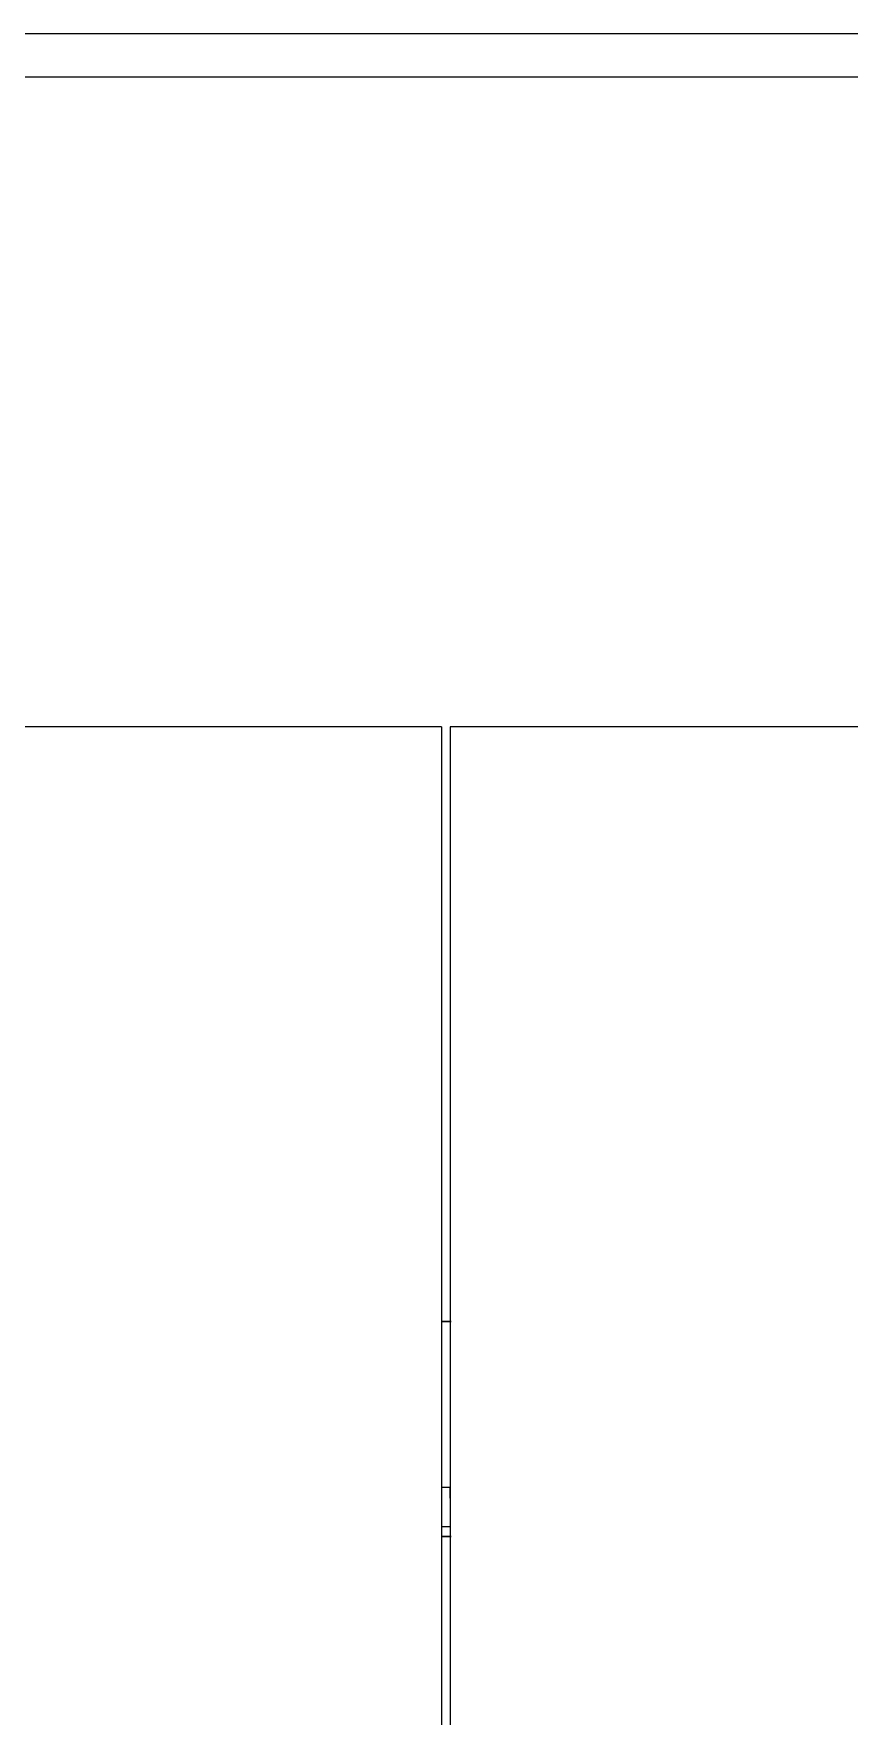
# Model space of a CAD drawing. Header units: millimetres. Extents: x 4137 to 6698, y 1400 to 3585.
# Drawn here: x 6211.95 to 6221.35, y 3361.39 to 3380.78 of the extents above; entities that cross this region are included whole.
import ezdxf

# ---------------------------------------------------------------- set-up
doc = ezdxf.new("R2010")
doc.units = ezdxf.units.MM
doc.layers.add('000-PI-Oprema', color=30, linetype='Continuous', lineweight=5)
doc.layers.add('004-PI-DIN Šina', color=3, linetype='Continuous')

msp = doc.modelspace()

# ---------------------------------------------------------------- linework, layer by layer
at = {"layer": '000-PI-Oprema', "color": 0, "linetype": 'ByBlock', "lineweight": 0}
for p, q in [((6216.648, 3372.791), (6211.748, 3372.791)), ((6221.648, 3372.791), (6216.748, 3372.791)), ((6216.76, 3365.941), (6216.648, 3365.941)), ((6216.76, 3365.935), (6216.648, 3365.935)), ((6216.748, 3364.026), (6216.648, 3364.026)), ((6216.748, 3364.026), (6216.748, 3363.576)), ((6216.748, 3363.576), (6216.648, 3363.576)), ((6216.648, 3363.466), (6216.76, 3363.466)), ((6216.648, 3363.463), (6216.76, 3363.463))]:
    msp.add_line(p, q, dxfattribs=at)
for points, knots in [([(6216.648, 3372.791), (6216.648, 3371.706), (6216.648, 3368.101), (6216.648, 3364.119), (6216.648, 3361.222), (6216.648, 3360.847)], [0, 0, 0, 0, 0.272684, 0.906013, 1, 1, 1, 1]), ([(6216.748, 3372.791), (6216.748, 3371.706), (6216.748, 3368.101), (6216.748, 3364.119), (6216.748, 3361.222), (6216.748, 3360.847)], [0, 0, 0, 0, 0.272684, 0.906013, 1, 1, 1, 1]), ([(6216.748, 3365.941), (6216.748, 3365.941), (6216.748, 3365.929), (6216.748, 3365.879), (6216.748, 3365.787), (6216.748, 3365.645), (6216.748, 3365.435), (6216.748, 3365.207), (6216.748, 3364.983), (6216.748, 3364.788), (6216.748, 3364.656), (6216.748, 3364.562), (6216.748, 3364.473), (6216.748, 3364.387), (6216.748, 3364.301), (6216.748, 3364.221), (6216.748, 3364.124), (6216.748, 3364.034), (6216.748, 3363.973), (6216.748, 3363.938), (6216.748, 3363.917), (6216.748, 3363.906), (6216.748, 3363.902), (6216.748, 3363.913), (6216.748, 3363.954), (6216.748, 3363.997), (6216.748, 3364.023)], [0, 0, 0, 0, 0.054923, 0.109157, 0.158857, 0.213508, 0.264907, 0.320314, 0.369873, 0.418461, 0.471704, 0.5026, 0.551052, 0.617218, 0.660884, 0.691286, 0.712023, 0.730248, 0.751802, 0.781189, 0.80362, 0.828627, 0.856379, 0.904145, 0.9524, 1, 1, 1, 1]), ([(6216.748, 3363.576), (6216.748, 3363.552), (6216.748, 3363.511), (6216.748, 3363.472), (6216.748, 3363.463), (6216.748, 3363.463), (6216.748, 3363.463)], [0, 0, 0, 0, 0.351048, 0.67786, 0.983317, 1, 1, 1, 1])]:
    msp.add_open_spline(points, degree=3, knots=knots, dxfattribs=at)
at = {"layer": '004-PI-DIN Šina', "color": 0, "linetype": 'ByBlock', "lineweight": 0}
for p, q in [((6376.048, 3380.778), (5893.448, 3380.778)), ((6376.048, 3380.278), (5893.448, 3380.278))]:
    msp.add_line(p, q, dxfattribs=at)

doc.saveas('drawing.dxf')
